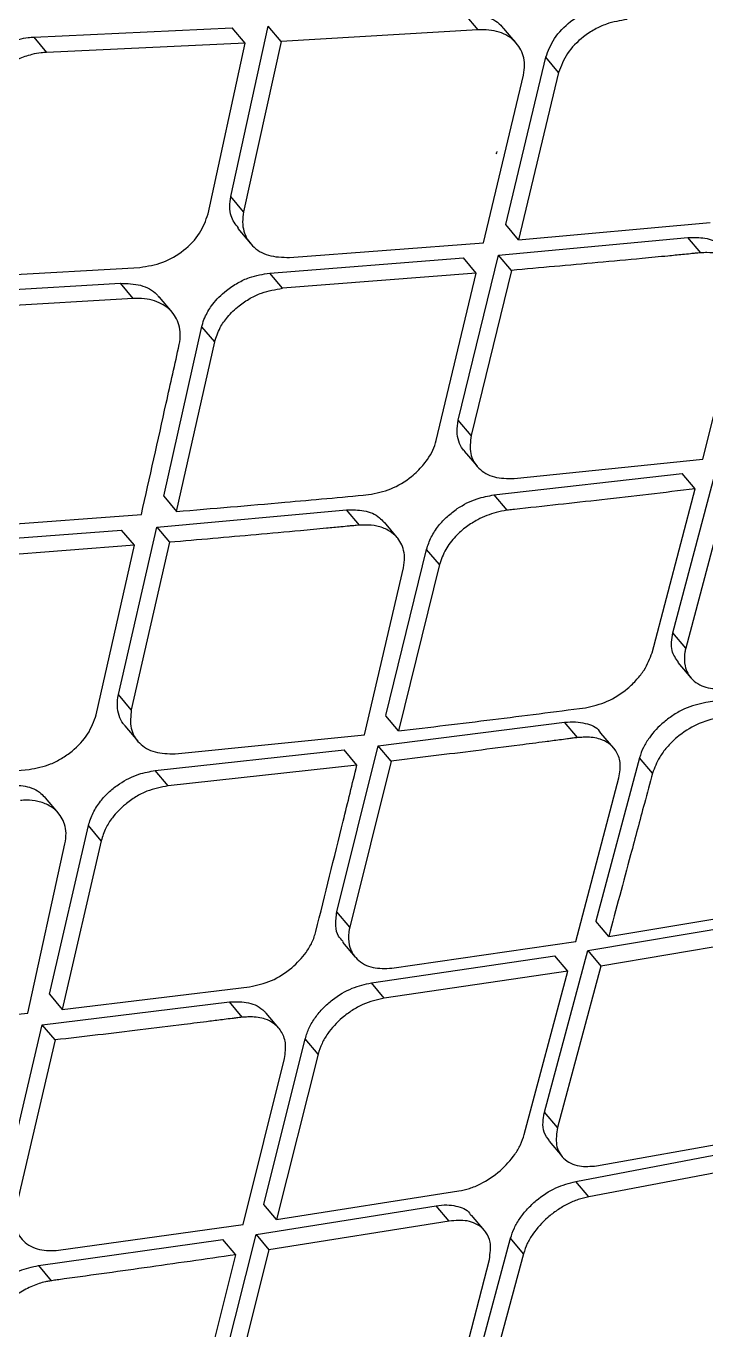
# Model space of a CAD drawing. Extents: x 0 to 84, y -21 to 126.
# Drawn here: x 15.33 to 15.885, y 67.381 to 68.445 of the extents above; entities that cross this region are included whole.
import ezdxf

# ---------------------------------------------------------------- set-up
doc = ezdxf.new("R2010")
doc.units = 0
doc.header["$MEASUREMENT"] = 0
doc.layers.add('1', color=4, linetype='Continuous')

# ---------------------------------------------------------------- blocks, each defined once
blk = doc.blocks.new('PRODIGY')
at = {"layer": '1', "color": 3, "linetype": 'Continuous', "lineweight": 25}
for p, q in [((15.6883, 68.4541), (15.6987, 68.4417)), ((15.3365, 68.4357), (15.4985, 68.4432)), ((15.3365, 68.4357), (15.347, 68.4232)), ((15.4973, 68.3056), (15.5278, 68.4447)), ((15.509, 68.4307), (15.4985, 68.4432)), ((15.5383, 68.4322), (15.5278, 68.4447)), ((15.6987, 68.4417), (15.5383, 68.4322)), ((15.7305, 68.4303), (15.72, 68.4428)), ((15.509, 68.4307), (15.347, 68.4232)), ((15.4787, 68.2914), (15.509, 68.4307)), ((15.5383, 68.4322), (15.5077, 68.2932)), ((15.7215, 68.2827), (15.7542, 68.4192)), ((15.7647, 68.4068), (15.7542, 68.4192)), ((15.7035, 68.2678), (15.7359, 68.4047)), ((15.7647, 68.4068), (15.732, 68.2702)), ((15.5077, 68.2932), (15.4973, 68.3056)), ((15.503, 68.2796), (15.5134, 68.2672)), ((15.732, 68.2702), (15.7215, 68.2827)), ((15.732, 68.2702), (15.8884, 68.2844)), ((15.5452, 68.2559), (15.7035, 68.2678)), ((15.7155, 68.2579), (15.8702, 68.2722)), ((15.8807, 68.2598), (15.8702, 68.2722)), ((15.529, 68.2432), (15.687, 68.2555)), ((15.6828, 68.1231), (15.7155, 68.2579)), ((15.6975, 68.243), (15.687, 68.2555)), ((15.7261, 68.2454), (15.7156, 68.2579)), ((15.2624, 68.2387), (15.4231, 68.2478)), ((15.5395, 68.2308), (15.529, 68.2432)), ((15.6975, 68.243), (15.5395, 68.2308)), ((15.6647, 68.1066), (15.6975, 68.243)), ((15.7261, 68.2454), (15.6933, 68.1106)), ((15.2467, 68.2255), (15.4072, 68.2349)), ((15.4176, 68.2225), (15.4072, 68.2349)), ((15.4176, 68.2225), (15.2572, 68.2131)), ((15.4496, 68.211), (15.4391, 68.2235)), ((15.8824, 68.0914), (15.9159, 68.2256)), ((15.4425, 68.0611), (15.4736, 68.1995)), ((15.4841, 68.187), (15.4736, 68.1994)), ((15.4529, 68.0487), (15.4841, 68.187)), ((15.6933, 68.1106), (15.6828, 68.1231)), ((15.6877, 68.098), (15.6982, 68.0856)), ((15.7284, 68.0756), (15.8824, 68.0914)), ((15.7119, 68.0622), (15.8655, 68.0796)), ((15.8578, 67.9497), (15.8932, 68.083)), ((15.876, 68.0672), (15.8655, 68.0796)), ((15.7119, 68.0622), (15.7224, 68.0497)), ((15.8409, 67.9335), (15.876, 68.0672)), ((15.9038, 68.0705), (15.8684, 67.9372)), ((15.4425, 68.0611), (15.4529, 68.0487)), ((15.2659, 68.0345), (15.4243, 68.0463)), ((15.4368, 68.036), (15.5917, 68.05)), ((15.6022, 68.0376), (15.5917, 68.05)), ((15.2501, 68.0215), (15.4082, 68.0336)), ((15.4056, 67.8993), (15.4368, 68.036)), ((15.4187, 68.0212), (15.4082, 68.0336)), ((15.4368, 68.036), (15.4473, 68.0236)), ((15.633, 68.0274), (15.6225, 68.0399)), ((15.4187, 68.0212), (15.2605, 68.0091)), ((15.3875, 67.8829), (15.4187, 68.0212)), ((15.4473, 68.0236), (15.4161, 67.8869)), ((15.6236, 67.8822), (15.657, 68.0178)), ((15.6675, 68.0054), (15.657, 68.0178)), ((15.6062, 67.8665), (15.638, 68.0027)), ((15.6675, 68.0054), (15.6341, 67.8697)), ((15.8684, 67.9372), (15.8578, 67.9497)), ((15.8619, 67.9255), (15.8725, 67.913)), ((16.0337, 67.916), (15.8848, 67.8929)), ((15.4161, 67.8869), (15.4056, 67.8993)), ((15.6341, 67.8697), (15.6236, 67.8821)), ((15.4109, 67.8738), (15.4213, 67.8614)), ((15.6175, 67.8575), (15.7696, 67.8768)), ((15.7801, 67.8643), (15.7696, 67.8768)), ((15.4518, 67.8511), (15.6062, 67.8665)), ((15.8097, 67.8557), (15.7992, 67.868)), ((15.4356, 67.8373), (15.5897, 67.8543)), ((15.5838, 67.7221), (15.6175, 67.8575)), ((15.6002, 67.8418), (15.5897, 67.8543)), ((15.628, 67.8451), (15.6175, 67.8575)), ((15.6002, 67.8418), (15.4461, 67.8249)), ((15.628, 67.8451), (15.5943, 67.7097)), ((15.8306, 67.8477), (15.795, 67.7146)), ((15.8412, 67.8352), (15.8306, 67.8477)), ((15.1759, 67.8247), (15.3328, 67.8383)), ((15.4461, 67.8249), (15.4356, 67.8373)), ((15.7786, 67.6979), (15.8139, 67.8313)), ((15.3567, 67.8026), (15.3462, 67.8151)), ((15.3493, 67.655), (15.3811, 67.7925)), ((15.3916, 67.7801), (15.3811, 67.7925)), ((15.3318, 67.6394), (15.362, 67.7775)), ((15.3916, 67.7801), (15.3597, 67.6425)), ((15.5943, 67.7097), (15.5838, 67.7221)), ((15.8056, 67.7021), (15.9534, 67.7265)), ((15.7886, 67.6905), (15.9347, 67.715)), ((15.9453, 67.7024), (15.7992, 67.6779)), ((15.5884, 67.6975), (15.5988, 67.6851)), ((15.6286, 67.6762), (15.7786, 67.6979)), ((15.7532, 67.5588), (15.7886, 67.6905)), ((15.7886, 67.6905), (15.7992, 67.6779)), ((15.6119, 67.6641), (15.7616, 67.6862)), ((15.7721, 67.6737), (15.7616, 67.6862)), ((15.7721, 67.6737), (15.6224, 67.6517)), ((15.7367, 67.5404), (15.7721, 67.6737)), ((15.7991, 67.6779), (15.7638, 67.5462)), ((15.3597, 67.6425), (15.5126, 67.6609)), ((15.6224, 67.6517), (15.6119, 67.6641)), ((15.3435, 67.63), (15.4961, 67.6486)), ((15.3493, 67.6549), (15.3597, 67.6425)), ((15.5066, 67.6362), (15.4961, 67.6486)), ((15.177, 67.6245), (15.3318, 67.6394)), ((15.5365, 67.6271), (15.526, 67.6395)), ((15.3114, 67.4927), (15.3435, 67.63)), ((15.3539, 67.6176), (15.3435, 67.63)), ((15.3539, 67.6176), (15.3219, 67.4803)), ((15.5241, 67.4835), (15.558, 67.6186)), ((15.5685, 67.6061), (15.558, 67.6186)), ((15.5685, 67.6061), (15.5346, 67.471)), ((15.5074, 67.467), (15.5411, 67.6024)), ((15.7638, 67.5462), (15.7532, 67.5588)), ((15.757, 67.535), (15.7676, 67.5225)), ((15.7957, 67.5149), (15.9412, 67.5409)), ((15.7786, 67.5022), (15.9237, 67.5298)), ((15.9344, 67.5172), (15.7892, 67.4896)), ((15.7892, 67.4896), (15.7786, 67.5022)), ((15.5346, 67.471), (15.6832, 67.4944)), ((15.5179, 67.459), (15.6649, 67.4824)), ((15.5346, 67.471), (15.5241, 67.4835)), ((15.6754, 67.4699), (15.6649, 67.4824)), ((15.3567, 67.446), (15.5074, 67.467)), ((15.6754, 67.4699), (15.5284, 67.4465)), ((15.7042, 67.4621), (15.6936, 67.4747)), ((15.4841, 67.3253), (15.5179, 67.459)), ((15.5179, 67.4589), (15.5284, 67.4465)), ((15.3403, 67.4336), (15.4907, 67.4549)), ((15.5013, 67.4424), (15.4907, 67.4549)), ((15.5284, 67.4465), (15.4947, 67.3128)), ((15.6896, 67.323), (15.7255, 67.4558)), ((15.7361, 67.4432), (15.7255, 67.4558)), ((15.4674, 67.3072), (15.5013, 67.4424)), ((15.6738, 67.3054), (15.7082, 67.4386)), ((15.7361, 67.4432), (15.7002, 67.3104)), ((15.3403, 67.4336), (15.3508, 67.4212))]:
    blk.add_line(p, q, dxfattribs=at)
at = {"layer": '1', "color": 3, "linetype": 'Continuous', "lineweight": 25, "flags": 128}
blk.add_lwpolyline([(15.8056, 67.7021), (15.7997, 67.7091), (15.795, 67.7146)], dxfattribs=at)
at = {"layer": '1', "color": 3, "linetype": 'Continuous', "lineweight": 25}
blk.add_arc((15.7122, 68.3424), 0.00231, 306.9744, 1.2093, dxfattribs=at)
for points, knots in [([(15.7542, 68.4192), (15.7562, 68.4244), (15.7601, 68.4349), (15.7719, 68.447), (15.7834, 68.4545), (15.7954, 68.4601), (15.8044, 68.4615), (15.8101, 68.4624)], [0, 0, 0, 0, 0.249722, 0.499285, 0.641167, 0.772021, 1, 1, 1, 1]), ([(15.6883, 68.4541), (15.6938, 68.4539), (15.7051, 68.4536), (15.7155, 68.4482), (15.7191, 68.4436), (15.7198, 68.4427)], [0, 0, 0, 0, 0.433877, 0.885846, 1, 1, 1, 1]), ([(15.8206, 68.45), (15.8149, 68.4491), (15.8059, 68.4477), (15.7939, 68.4421), (15.7824, 68.4346), (15.7705, 68.4225), (15.7667, 68.412), (15.7647, 68.4068)], [0, 0, 0, 0, 0.228413, 0.359177, 0.50071, 0.750166, 1, 1, 1, 1]), ([(15.2807, 68.3924), (15.2822, 68.3974), (15.2847, 68.4052), (15.2924, 68.4152), (15.3012, 68.4233), (15.3122, 68.43), (15.3232, 68.4338), (15.331, 68.4353), (15.335, 68.4356), (15.3365, 68.4357)], [0, 0, 0, 0, 0.227619, 0.358252, 0.49966, 0.691102, 0.838423, 0.941412, 1, 1, 1, 1]), ([(15.7359, 68.4047), (15.7364, 68.4075), (15.7373, 68.413), (15.7357, 68.4227), (15.7298, 68.4329), (15.7189, 68.4394), (15.7079, 68.4418), (15.7018, 68.4417), (15.6987, 68.4417)], [0, 0, 0, 0, 0.136048, 0.264863, 0.500128, 0.746857, 0.87272, 1, 1, 1, 1]), ([(15.347, 68.4232), (15.3455, 68.4231), (15.3415, 68.4229), (15.3337, 68.4214), (15.3227, 68.4176), (15.3105, 68.4102), (15.3005, 68.4004), (15.2947, 68.3911), (15.2921, 68.3847), (15.2914, 68.3812), (15.2912, 68.38)], [0, 0, 0, 0, 0.057753, 0.160399, 0.307816, 0.499821, 0.696551, 0.845599, 0.946733, 1, 1, 1, 1]), ([(17.1706, 68.3144), (17.1701, 68.314), (17.1666, 68.3109), (17.155, 68.3004), (17.1135, 68.2631), (16.9586, 68.1238), (16.3553, 67.5824), (15.1613, 66.5136), (14.0995, 65.5331), (13.488, 64.9684)], [0, 0, 0, 0, 0.000353, 0.002828, 0.009436, 0.033986, 0.128384, 0.498019, 1, 1, 1, 1]), ([(9.9071, 61.4994), (10.0344, 61.6178), (10.2936, 61.8591), (10.674, 62.2138), (11.0381, 62.5536), (11.3708, 62.8642), (11.6721, 63.1456), (11.9421, 63.3978), (12.2073, 63.6454), (12.4768, 63.8969), (12.7617, 64.1627), (13.0468, 64.4283), (13.3194, 64.6822), (13.5794, 64.9241), (13.829, 65.1563), (14.0937, 65.4023), (14.3852, 65.673), (14.7122, 65.9766), (15.0677, 66.3063), (15.4502, 66.6609), (15.8584, 67.0394), (16.2987, 67.448), (16.7561, 67.8725), (17.0665, 68.1614), (17.2195, 68.3038)], [0, 0, 0, 0, 0.052205, 0.106329, 0.156158, 0.201702, 0.242965, 0.279941, 0.312633, 0.351893, 0.390616, 0.429625, 0.468921, 0.502488, 0.536262, 0.571311, 0.611052, 0.65574, 0.705379, 0.756722, 0.812476, 0.872629, 0.937199, 1, 1, 1, 1]), ([(15.5035, 68.2799), (15.5011, 68.283), (15.4972, 68.2881), (15.496, 68.2974), (15.4968, 68.3029), (15.4973, 68.3056)], [0, 0, 0, 0, 0.433895, 0.715014, 1, 1, 1, 1]), ([(15.4231, 68.2478), (15.4294, 68.2488), (15.4419, 68.2508), (15.4594, 68.2612), (15.4731, 68.2753), (15.4768, 68.286), (15.4787, 68.2914)], [0, 0, 0, 0, 0.250032, 0.500028, 0.749952, 1, 1, 1, 1]), ([(15.5077, 68.2932), (15.5073, 68.2904), (15.5065, 68.2849), (15.508, 68.275), (15.5141, 68.2647), (15.5273, 68.2564), (15.5392, 68.2561), (15.5452, 68.2559)], [0, 0, 0, 0, 0.133307, 0.261329, 0.50061, 0.747529, 1, 1, 1, 1]), ([(15.8702, 68.2722), (15.8749, 68.2723), (15.885, 68.2725), (15.8952, 68.2682), (15.8993, 68.2637), (15.9006, 68.2624)], [0, 0, 0, 0, 0.376412, 0.807909, 1, 1, 1, 1]), ([(15.8807, 68.2598), (15.8798, 68.2597), (15.8783, 68.2595), (15.8755, 68.2593), (15.8714, 68.2588), (15.864, 68.2581), (15.8508, 68.2568), (15.8278, 68.2546), (15.7852, 68.2507), (15.7496, 68.2475), (15.7261, 68.2454)], [0, 0, 0, 0, 0.017095, 0.030472, 0.054497, 0.097456, 0.174258, 0.31076, 0.545378, 1, 1, 1, 1]), ([(15.9159, 68.2256), (15.9165, 68.2285), (15.9174, 68.2341), (15.9159, 68.2433), (15.9114, 68.2507), (15.9037, 68.2564), (15.8955, 68.2594), (15.8874, 68.26), (15.8824, 68.2598), (15.8807, 68.2598)], [0, 0, 0, 0, 0.148331, 0.277378, 0.501822, 0.626501, 0.792151, 0.930741, 1, 1, 1, 1]), ([(15.4736, 68.1995), (15.4737, 68.1998), (15.4739, 68.2007), (15.4747, 68.2036), (15.477, 68.2095), (15.4828, 68.219), (15.492, 68.2283), (15.5026, 68.2353), (15.5146, 68.2409), (15.5235, 68.2423), (15.529, 68.2432)], [0, 0, 0, 0, 0.014366, 0.04255, 0.140345, 0.293177, 0.500758, 0.644594, 0.775879, 1, 1, 1, 1]), ([(15.4072, 68.2349), (15.4128, 68.2347), (15.4243, 68.2343), (15.4347, 68.2288), (15.4382, 68.2242), (15.4389, 68.2233)], [0, 0, 0, 0, 0.442124, 0.896915, 1, 1, 1, 1]), ([(15.4552, 68.185), (15.4557, 68.1878), (15.4565, 68.1933), (15.4549, 68.2032), (15.4489, 68.2136), (15.4378, 68.2201), (15.4269, 68.2226), (15.4207, 68.2226), (15.4176, 68.2225)], [0, 0, 0, 0, 0.134377, 0.262625, 0.499965, 0.745307, 0.871589, 1, 1, 1, 1]), ([(15.4841, 68.187), (15.4853, 68.191), (15.4876, 68.1979), (15.4947, 68.208), (15.503, 68.2163), (15.5128, 68.2227), (15.5247, 68.2284), (15.5337, 68.2298), (15.5395, 68.2308)], [0, 0, 0, 0, 0.184608, 0.326063, 0.500023, 0.638544, 0.768192, 1, 1, 1, 1]), ([(15.4243, 68.0463), (15.4311, 68.0765), (15.4414, 68.1227), (15.4517, 68.169), (15.4552, 68.185)], [0, 0, 0, 0, 0.653617, 1, 1, 1, 1]), ([(15.6879, 68.0981), (15.6874, 68.0985), (15.6852, 68.1007), (15.6829, 68.1061), (15.6813, 68.114), (15.6823, 68.12), (15.6828, 68.1231)], [0, 0, 0, 0, 0.076129, 0.368781, 0.676679, 1, 1, 1, 1]), ([(15.6096, 68.0625), (15.6158, 68.0637), (15.628, 68.066), (15.6435, 68.0756), (15.6527, 68.0846), (15.6583, 68.0919), (15.6625, 68.0985), (15.664, 68.1039), (15.6647, 68.1066)], [0, 0, 0, 0, 0.249209, 0.498956, 0.665401, 0.748844, 0.874893, 1, 1, 1, 1]), ([(15.6933, 68.1106), (15.6927, 68.1056), (15.6915, 68.0955), (15.6975, 68.0852), (15.705, 68.0795), (15.7142, 68.0756), (15.7228, 68.0756), (15.7284, 68.0756)], [0, 0, 0, 0, 0.249504, 0.499205, 0.62929, 0.75625, 1, 1, 1, 1]), ([(15.4529, 68.0487), (15.4824, 68.0512), (15.5234, 68.0546), (15.5755, 68.0593), (15.5983, 68.0614), (15.6096, 68.0625)], [0, 0, 0, 0, 0.562666, 0.781759, 1, 1, 1, 1]), ([(15.657, 68.0178), (15.6581, 68.0212), (15.6602, 68.0276), (15.6663, 68.0369), (15.6736, 68.0447), (15.6839, 68.0528), (15.6971, 68.0596), (15.7073, 68.0614), (15.7119, 68.0622)], [0, 0, 0, 0, 0.160558, 0.311002, 0.451289, 0.581458, 0.810575, 1, 1, 1, 1]), ([(15.876, 68.0672), (15.8507, 68.0641), (15.8017, 68.0583), (15.7521, 68.053), (15.7279, 68.0503), (15.7274, 68.0503), (15.7258, 68.0501), (15.7241, 68.05), (15.7225, 68.0497), (15.7224, 68.0497), (15.7224, 68.0497), (15.7224, 68.0497)], [0, 0, 0, 0, 0.496888, 0.959875, 0.965952, 0.968108, 0.968367, 0.997841, 0.999365, 0.999932, 1, 1, 1, 1]), ([(15.5917, 68.05), (15.5965, 68.05), (15.6068, 68.0502), (15.617, 68.0457), (15.6211, 68.0411), (15.6223, 68.0398)], [0, 0, 0, 0, 0.383922, 0.817775, 1, 1, 1, 1]), ([(15.7224, 68.0497), (15.7195, 68.0492), (15.7117, 68.0477), (15.7001, 68.0432), (15.689, 68.0362), (15.6798, 68.0281), (15.6716, 68.0174), (15.6689, 68.0095), (15.6675, 68.0054)], [0, 0, 0, 0, 0.123854, 0.331005, 0.466582, 0.623313, 0.801114, 1, 1, 1, 1]), ([(15.6022, 68.0376), (15.6013, 68.0375), (15.5998, 68.0373), (15.597, 68.0371), (15.5928, 68.0367), (15.5854, 68.036), (15.5722, 68.0347), (15.5491, 68.0326), (15.5065, 68.0287), (15.4708, 68.0256), (15.4473, 68.0236)], [0, 0, 0, 0, 0.017105, 0.030499, 0.054546, 0.097537, 0.174392, 0.310938, 0.545099, 1, 1, 1, 1]), ([(15.638, 68.0027), (15.6385, 68.0056), (15.6394, 68.0112), (15.6377, 68.0206), (15.6332, 68.0282), (15.6253, 68.034), (15.617, 68.0371), (15.6089, 68.0378), (15.6039, 68.0376), (15.6022, 68.0376)], [0, 0, 0, 0, 0.1457, 0.274261, 0.501437, 0.626172, 0.791713, 0.930281, 1, 1, 1, 1]), ([(15.8624, 67.9258), (15.8603, 67.9288), (15.8556, 67.9352), (15.857, 67.9446), (15.8578, 67.9497)], [0, 0, 0, 0, 0.454642, 1, 1, 1, 1]), ([(15.8684, 67.9372), (15.8682, 67.9366), (15.8678, 67.935), (15.867, 67.9301), (15.8673, 67.9211), (15.8719, 67.9125), (15.8794, 67.9072), (15.8884, 67.9038), (15.8966, 67.9042), (15.9019, 67.9045)], [0, 0, 0, 0, 0.02751, 0.07846, 0.250141, 0.499426, 0.636002, 0.765073, 1, 1, 1, 1]), ([(15.7865, 67.8886), (15.7924, 67.89), (15.8044, 67.8927), (15.819, 67.9022), (15.8286, 67.9115), (15.8363, 67.9214), (15.8391, 67.9288), (15.8409, 67.9335)], [0, 0, 0, 0, 0.249591, 0.499567, 0.637829, 0.767418, 1, 1, 1, 1]), ([(15.4111, 67.8739), (15.4105, 67.8745), (15.4082, 67.8768), (15.4059, 67.8823), (15.4042, 67.8903), (15.4051, 67.8962), (15.4056, 67.8993)], [0, 0, 0, 0, 0.08925, 0.379384, 0.682946, 1, 1, 1, 1]), ([(15.8848, 67.8929), (15.879, 67.8915), (15.8702, 67.8895), (15.8586, 67.883), (15.8483, 67.8755), (15.8397, 67.8662), (15.8334, 67.8561), (15.8316, 67.8506), (15.8306, 67.8477)], [0, 0, 0, 0, 0.246111, 0.372299, 0.500349, 0.730432, 0.860359, 1, 1, 1, 1]), ([(15.3328, 67.8383), (15.3387, 67.8394), (15.3477, 67.8411), (15.3595, 67.8471), (15.3704, 67.8548), (15.3818, 67.8669), (15.3856, 67.8776), (15.3875, 67.8829)], [0, 0, 0, 0, 0.240299, 0.368217, 0.500915, 0.750197, 1, 1, 1, 1]), ([(15.4161, 67.8869), (15.4156, 67.8817), (15.4145, 67.8714), (15.4206, 67.8611), (15.4283, 67.8553), (15.4375, 67.8512), (15.4461, 67.8511), (15.4518, 67.8511)], [0, 0, 0, 0, 0.24947, 0.499091, 0.628389, 0.755125, 1, 1, 1, 1]), ([(15.6341, 67.8697), (15.6597, 67.8728), (15.7107, 67.8788), (15.7613, 67.8854), (15.7865, 67.8886)], [0, 0, 0, 0, 0.502954, 1, 1, 1, 1]), ([(15.7696, 67.8768), (15.7726, 67.877), (15.7786, 67.8775), (15.7887, 67.8756), (15.7964, 67.8727), (15.7985, 67.8684), (15.7988, 67.8678)], [0, 0, 0, 0, 0.24352, 0.479431, 0.927265, 1, 1, 1, 1]), ([(15.8954, 67.8804), (15.8952, 67.8803), (15.8947, 67.8802), (15.893, 67.8799), (15.8874, 67.8787), (15.8759, 67.8748), (15.8628, 67.8664), (15.853, 67.8567), (15.8456, 67.8467), (15.8429, 67.8396), (15.8412, 67.8352)], [0, 0, 0, 0, 0.009127, 0.024555, 0.074546, 0.251195, 0.500259, 0.650105, 0.783379, 1, 1, 1, 1]), ([(15.7801, 67.8643), (15.7796, 67.8642), (15.7788, 67.8641), (15.7772, 67.8639), (15.775, 67.8636), (15.7709, 67.8631), (15.7637, 67.8621), (15.7507, 67.8604), (15.728, 67.8575), (15.6862, 67.8521), (15.6511, 67.8479), (15.628, 67.8451)], [0, 0, 0, 0, 0.009616, 0.017107, 0.030502, 0.054548, 0.097548, 0.174417, 0.31102, 0.5463, 1, 1, 1, 1]), ([(15.8139, 67.8313), (15.8146, 67.8357), (15.8158, 67.8439), (15.812, 67.8535), (15.806, 67.8597), (15.7978, 67.8637), (15.7897, 67.8648), (15.7832, 67.8644), (15.781, 67.8643), (15.7801, 67.8643)], [0, 0, 0, 0, 0.217152, 0.408056, 0.572661, 0.710899, 0.907611, 0.966751, 1, 1, 1, 1]), ([(15.5667, 67.7061), (15.5741, 67.7361), (15.5853, 67.7814), (15.5964, 67.8266), (15.6002, 67.8418)], [0, 0, 0, 0, 0.664011, 1, 1, 1, 1]), ([(15.3811, 67.7925), (15.3822, 67.796), (15.3843, 67.8027), (15.3905, 67.8122), (15.3979, 67.8202), (15.4082, 67.8282), (15.4212, 67.8348), (15.4312, 67.8366), (15.4356, 67.8373)], [0, 0, 0, 0, 0.164044, 0.316984, 0.458796, 0.589495, 0.816673, 1, 1, 1, 1]), ([(15.8412, 67.8352), (15.839, 67.827), (15.8331, 67.8048), (15.8212, 67.7604), (15.8115, 67.7243), (15.8056, 67.7021)], [0, 0, 0, 0, 0.1854764, 0.5000049, 1, 1, 1, 1]), ([(15.3152, 67.8254), (15.3201, 67.8255), (15.3305, 67.8255), (15.3408, 67.8208), (15.3449, 67.8162), (15.346, 67.8149)], [0, 0, 0, 0, 0.3922055, 0.828696, 1, 1, 1, 1]), ([(15.4461, 67.8249), (15.4403, 67.8238), (15.4313, 67.8221), (15.4196, 67.816), (15.4097, 67.809), (15.4012, 67.8002), (15.3946, 67.79), (15.3926, 67.7836), (15.3916, 67.7801)], [0, 0, 0, 0, 0.237892, 0.36611, 0.500188, 0.698218, 0.836254, 1, 1, 1, 1]), ([(15.362, 67.7775), (15.3624, 67.7804), (15.3633, 67.7861), (15.3615, 67.7956), (15.3568, 67.8034), (15.3488, 67.8094), (15.3405, 67.8125), (15.3323, 67.8133), (15.3273, 67.8131), (15.3256, 67.813)], [0, 0, 0, 0, 0.14309, 0.271198, 0.501057, 0.625847, 0.791212, 0.929716, 1, 1, 1, 1]), ([(15.589, 67.698), (15.5876, 67.6993), (15.5842, 67.7026), (15.5823, 67.7111), (15.5833, 67.7183), (15.5838, 67.7221)], [0, 0, 0, 0, 0.234576, 0.584766, 1, 1, 1, 1]), ([(15.5126, 67.6609), (15.5186, 67.6622), (15.5306, 67.6649), (15.547, 67.6756), (15.5577, 67.6871), (15.564, 67.6974), (15.5658, 67.7031), (15.5667, 67.7061)], [0, 0, 0, 0, 0.24852, 0.499684, 0.723041, 0.854905, 1, 1, 1, 1]), ([(15.5943, 67.7097), (15.5943, 67.7096), (15.5943, 67.7095), (15.5942, 67.7091), (15.5939, 67.7077), (15.593, 67.7028), (15.5934, 67.6935), (15.5983, 67.6845), (15.6059, 67.6791), (15.615, 67.6756), (15.6232, 67.6759), (15.6286, 67.6762)], [0, 0, 0, 0, 0.002285, 0.006339, 0.019814, 0.068178, 0.250054, 0.499292, 0.635467, 0.76445, 1, 1, 1, 1]), ([(15.558, 67.6186), (15.5589, 67.6216), (15.5608, 67.6274), (15.566, 67.636), (15.5725, 67.6438), (15.5822, 67.6524), (15.5958, 67.6606), (15.6067, 67.663), (15.6119, 67.6641)], [0, 0, 0, 0, 0.143635, 0.281898, 0.414797, 0.542457, 0.781163, 1, 1, 1, 1]), ([(15.4961, 67.6486), (15.5016, 67.6488), (15.5099, 67.6491), (15.519, 67.6455), (15.523, 67.6426), (15.5248, 67.6408), (15.5253, 67.6403), (15.5257, 67.6399), (15.526, 67.6395), (15.526, 67.6395)], [0, 0, 0, 0, 0.441007, 0.678044, 0.925627, 0.933311, 0.947732, 0.996757, 1, 1, 1, 1]), ([(15.6224, 67.6517), (15.6165, 67.6503), (15.6077, 67.6483), (15.5962, 67.6418), (15.5859, 67.6343), (15.5773, 67.6249), (15.5712, 67.6146), (15.5694, 67.609), (15.5685, 67.6061)], [0, 0, 0, 0, 0.245904, 0.372195, 0.500468, 0.730382, 0.860339, 1, 1, 1, 1]), ([(15.5066, 67.6362), (15.5061, 67.6361), (15.5053, 67.636), (15.5037, 67.6358), (15.5014, 67.6355), (15.4974, 67.635), (15.4901, 67.6341), (15.4771, 67.6324), (15.4543, 67.6296), (15.4123, 67.6244), (15.3771, 67.6203), (15.3539, 67.6176)], [0, 0, 0, 0, 0.009623, 0.017114, 0.030517, 0.054575, 0.097605, 0.174486, 0.311098, 0.545919, 1, 1, 1, 1]), ([(15.5411, 67.6024), (15.5417, 67.6068), (15.5428, 67.6151), (15.5389, 67.6248), (15.5328, 67.6312), (15.5245, 67.6354), (15.5163, 67.6366), (15.5098, 67.6363), (15.5074, 67.6362), (15.5066, 67.6362)], [0, 0, 0, 0, 0.216081, 0.406233, 0.570383, 0.708502, 0.905881, 0.965814, 1, 1, 1, 1]), ([(15.7573, 67.5353), (15.7556, 67.5375), (15.7524, 67.5418), (15.7516, 67.55), (15.7524, 67.5557), (15.7531, 67.5585), (15.7532, 67.5588)], [0, 0, 0, 0, 0.367425, 0.697271, 0.968956, 1, 1, 1, 1]), ([(15.7638, 67.5462), (15.7631, 67.5413), (15.7616, 67.5315), (15.767, 67.5219), (15.7743, 67.5168), (15.783, 67.5139), (15.7908, 67.5145), (15.7957, 67.5149)], [0, 0, 0, 0, 0.24893, 0.49853, 0.642184, 0.77378, 1, 1, 1, 1]), ([(15.6832, 67.4944), (15.6862, 67.495), (15.692, 67.4962), (15.7037, 67.5012), (15.7172, 67.5102), (15.7278, 67.522), (15.734, 67.5322), (15.7358, 67.5377), (15.7367, 67.5404)], [0, 0, 0, 0, 0.128036, 0.254239, 0.500666, 0.734399, 0.863287, 1, 1, 1, 1]), ([(15.7254, 67.4558), (15.7264, 67.4586), (15.7282, 67.464), (15.733, 67.4722), (15.7391, 67.4798), (15.7485, 67.4888), (15.7622, 67.4978), (15.7732, 67.5008), (15.7786, 67.5022)], [0, 0, 0, 0, 0.135162, 0.267205, 0.396248, 0.522442, 0.765809, 1, 1, 1, 1]), ([(15.7892, 67.4896), (15.7864, 67.489), (15.7807, 67.4877), (15.7719, 67.4839), (15.7635, 67.4789), (15.7533, 67.4711), (15.7448, 67.4615), (15.7387, 67.4513), (15.737, 67.446), (15.7361, 67.4432)], [0, 0, 0, 0, 0.126251, 0.25175, 0.37672, 0.501377, 0.737793, 0.865724, 1, 1, 1, 1]), ([(15.3219, 67.4803), (15.3213, 67.4751), (15.3202, 67.4649), (15.3262, 67.4547), (15.3339, 67.4491), (15.343, 67.4455), (15.3514, 67.4458), (15.3567, 67.446)], [0, 0, 0, 0, 0.24935, 0.498776, 0.634731, 0.763727, 1, 1, 1, 1]), ([(15.6649, 67.4824), (15.6678, 67.4827), (15.6735, 67.4834), (15.6832, 67.4819), (15.6907, 67.4793), (15.6928, 67.475), (15.6932, 67.4743)], [0, 0, 0, 0, 0.237972, 0.470338, 0.917193, 1, 1, 1, 1]), ([(15.7082, 67.4386), (15.7088, 67.4436), (15.71, 67.4517), (15.7065, 67.4594), (15.7024, 67.4644), (15.6973, 67.4679), (15.6885, 67.4709), (15.6805, 67.4703), (15.6754, 67.4699)], [0, 0, 0, 0, 0.248744, 0.41241, 0.49912, 0.639929, 0.770448, 1, 1, 1, 1]), ([(15.5013, 67.4424), (15.4764, 67.4388), (15.4285, 67.4318), (15.3799, 67.4252), (15.3562, 67.4219), (15.3557, 67.4219), (15.3541, 67.4217), (15.3525, 67.4215), (15.351, 67.4212), (15.3509, 67.4212), (15.3508, 67.4212), (15.3508, 67.4212)], [0, 0, 0, 0, 0.497193, 0.960012, 0.966049, 0.968157, 0.968404, 0.997888, 0.999399, 0.999934, 1, 1, 1, 1]), ([(18.6647, 67.4283), (18.3332, 67.2006), (17.6736, 66.7476), (16.7295, 66.0094), (15.8109, 65.2516), (14.9176, 64.4679), (14.0492, 63.67), (13.2016, 62.8605), (12.3829, 62.0294), (11.5877, 61.1661), (11.0913, 60.5598), (10.8417, 60.2549)], [0, 0, 0, 0, 0.113392, 0.225638, 0.337341, 0.448782, 0.560232, 0.669481, 0.778832, 0.888787, 1, 1, 1, 1]), ([(15.2867, 67.3878), (15.2876, 67.3908), (15.2894, 67.3967), (15.2946, 67.4054), (15.3011, 67.4133), (15.3108, 67.4219), (15.3243, 67.4301), (15.3352, 67.4325), (15.3403, 67.4336)], [0, 0, 0, 0, 0.143905, 0.28239, 0.415486, 0.543246, 0.781851, 1, 1, 1, 1]), ([(15.3508, 67.4212), (15.3503, 67.4211), (15.3488, 67.4208), (15.3437, 67.4198), (15.3352, 67.4172), (15.3252, 67.4118), (15.3144, 67.4038), (15.3059, 67.3944), (15.2998, 67.3839), (15.2981, 67.3783), (15.2972, 67.3753)], [0, 0, 0, 0, 0.02351, 0.067619, 0.217914, 0.374713, 0.501145, 0.730629, 0.860423, 1, 1, 1, 1]), ([(15.8445, 67.3389), (15.8474, 67.3396), (15.8531, 67.3411), (15.8645, 67.3463), (15.8753, 67.354), (15.8843, 67.3631), (15.8922, 67.3731), (15.8952, 67.3808), (15.8972, 67.3859)], [0, 0, 0, 0, 0.130079, 0.256793, 0.499937, 0.623437, 0.749832, 1, 1, 1, 1])]:
    blk.add_open_spline(points, degree=3, knots=knots, dxfattribs=at)

msp = doc.modelspace()

# ---------------------------------------------------------------- block references
at = {"layer": '1'}
msp.add_blockref('PRODIGY', (0, 0), dxfattribs=at)

doc.saveas('drawing.dxf')
